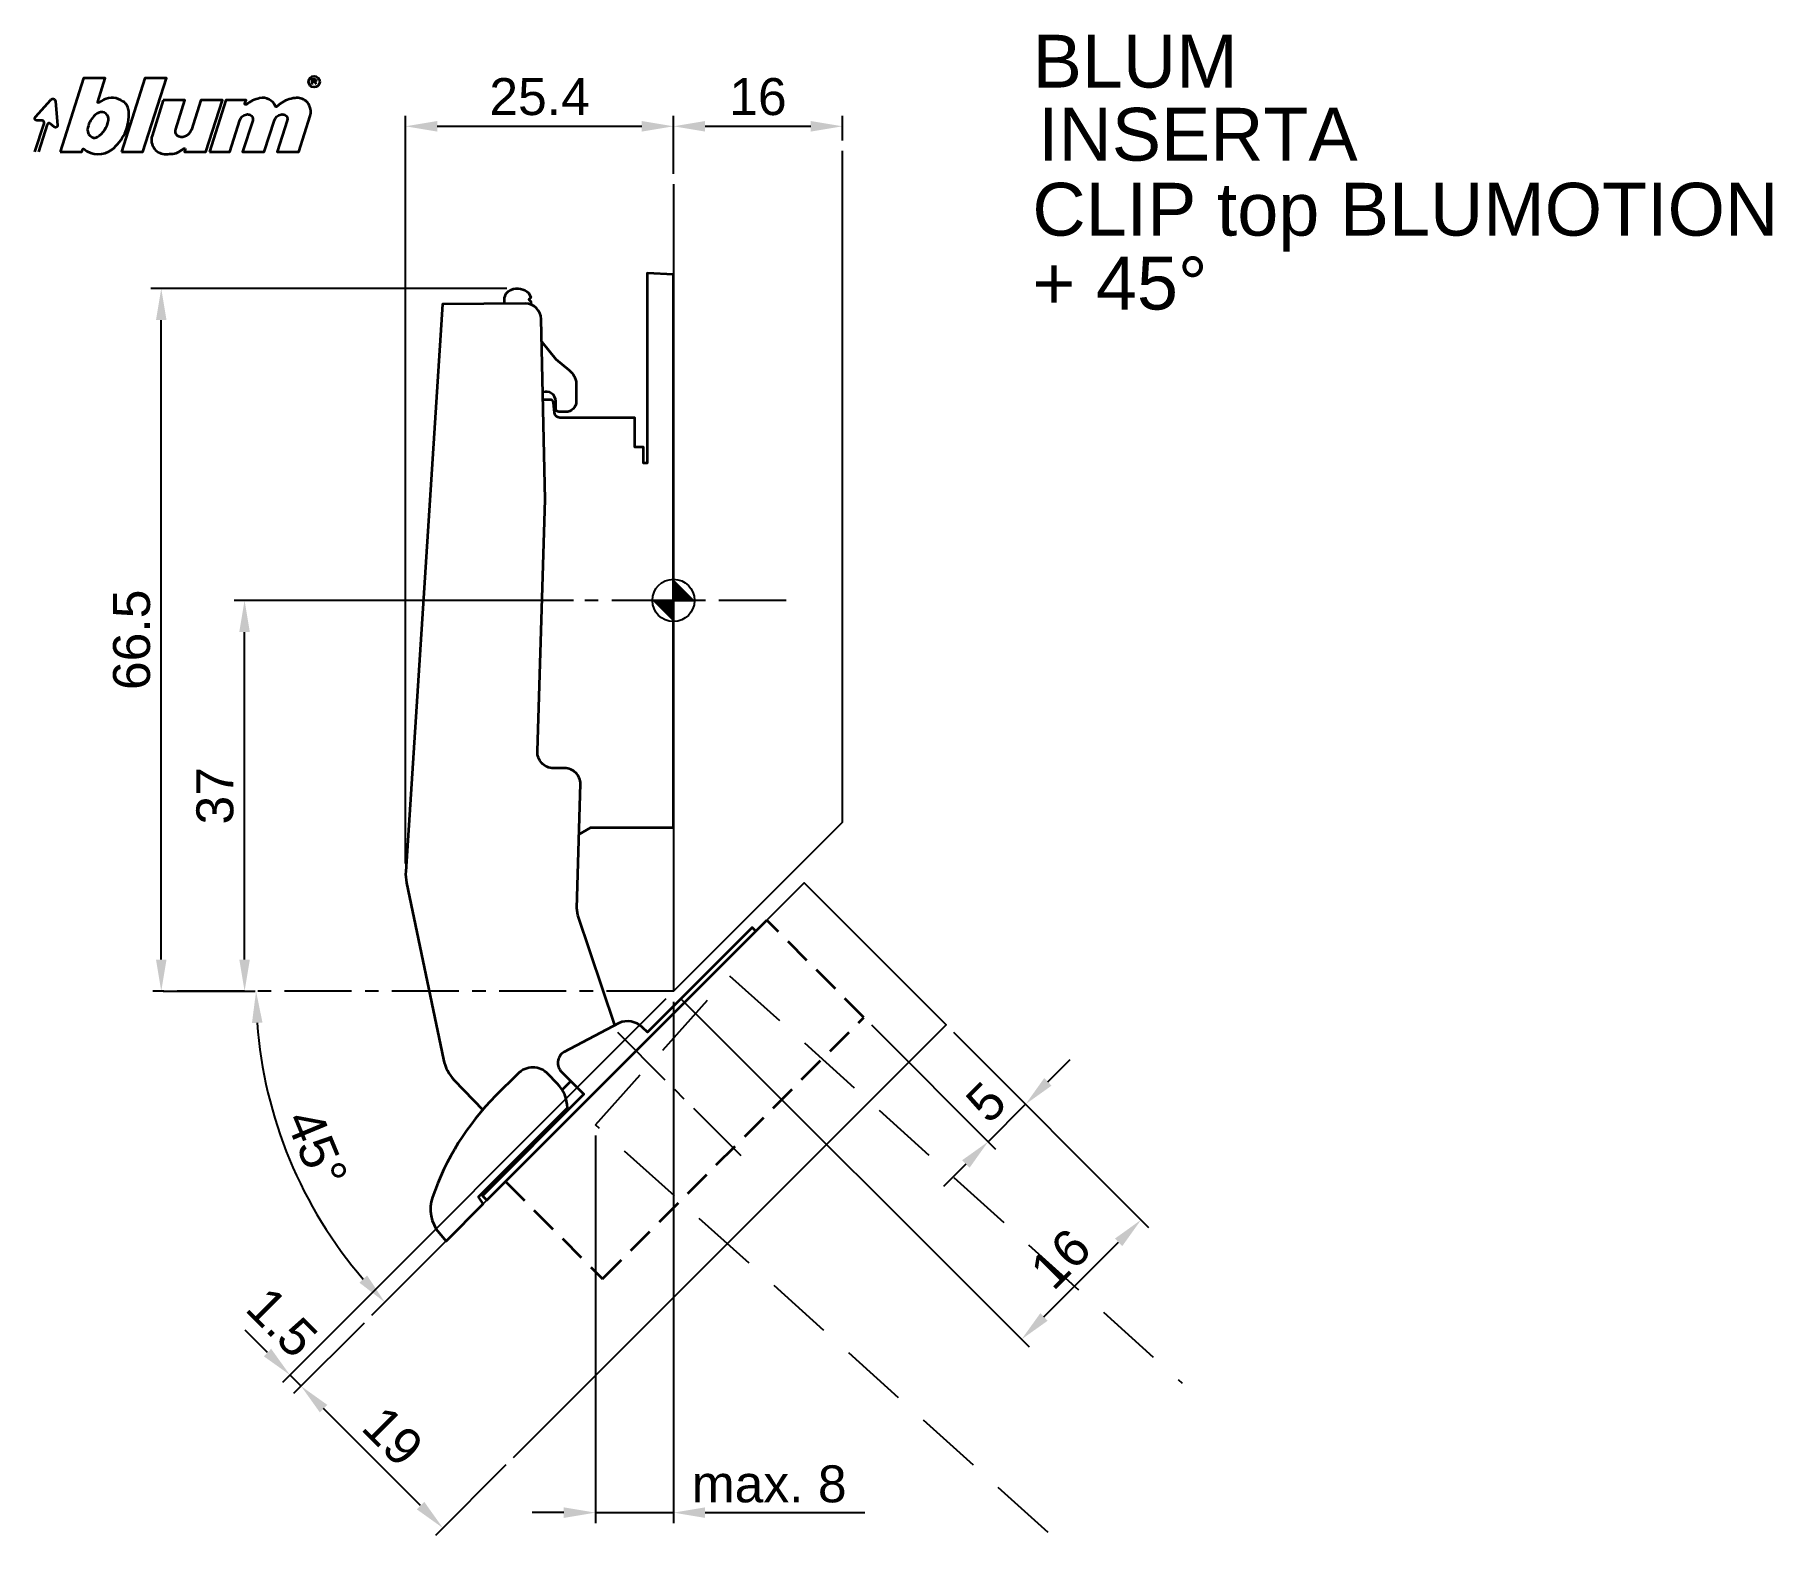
# Model space of a CAD drawing. Extents: x -60 to 104, y -89 to 54.
import ezdxf

# ---------------------------------------------------------------- set-up
doc = ezdxf.new("R2010")
doc.units = 0
doc.header["$PDMODE"] = 35
doc.header["$PDSIZE"] = 5
doc.linetypes.add('MITTE', pattern=[50.8, 31.75, -6.35, 6.35, -6.35])
doc.linetypes.add('STRICHLINIE', pattern=[19.05, 12.7, -6.35])
doc.layers.get('Defpoints').update_dxf_attribs({"linetype": 'CONTINUOUS'})
doc.layers.add('1', color=2, linetype='CONTINUOUS')
doc.layers.add('5', color=1, linetype='CONTINUOUS')
doc.layers.add('6', color=3, linetype='CONTINUOUS', lineweight=35)
doc.styles.add('Beschlag', font='ARIAL.TTF')
doc.dimstyles.new('Beschlag', dxfattribs={"dimtxt": 3.5, "dimasz": 3, "dimexe": 1, "dimexo": 1, "dimgap": 1, "dimtad": 1, "dimdec": 1, "dimdsep": 46, "dimtxsty": 'Beschlag', "dimcen": 2, "dimclrd": 256, "dimclre": 256, "dimclrt": 256, "dimadec": 1, "dimazin": 2, "dimtfac": 0.71, "dimtdec": 1, "dimtix": 1, "dimtmove": 2, "dimatfit": 0, "dimfxl": 0, "dimtolj": 1, "dimlwd": -1, "dimlwe": -1, "dimarcsym": 0})

# ---------------------------------------------------------------- blocks, each defined once
blk = doc.blocks.new('NullPunkt')
at = {"layer": '5'}
for points in [[(0, 2), (0, -2)], [(-2, 0), (2, 0)]]:
    blk.add_lwpolyline(points, dxfattribs=at)
blk.add_circle((0, 0), 2, dxfattribs=at)
for points in [[(0, 0), (-2, 0), (0, 2)], [(0, 0), (2, 0), (0, -2)]]:
    blk.add_solid(points, dxfattribs=at)
blk = doc.blocks.new('*D1')
at = {"layer": '1'}
for p, q in [((-9.48, 0), (-41.62, 0)), ((-40.62, -34), (-40.62, -3)), ((-48.32, -37), (-39.62, -37))]:
    blk.add_line(p, q, dxfattribs=at)
for points in [[(-41.12, -3), (-40.12, -3), (-40.62, 0)], [(-41.12, -34), (-40.12, -34), (-40.62, -37)]]:
    blk.add_solid(points, dxfattribs=at)
at = {"layer": 'Defpoints', "color": 0}
for p in [(-40.62, 0), (-8.48, 0), (-49.32, -37)]:
    blk.add_point(p, dxfattribs=at)
at = {"layer": '1', "insert": (-43.41, -18.5), "char_height": 3.5, "attachment_point": 5, "rotation": 90, "style": 'Beschlag'}
blk.add_mtext('\\A1;37', dxfattribs=at)
blk = doc.blocks.new('*D2')
at = {"layer": '1'}
for p, q in [((-15.79, 29.54), (-49.51, 29.54)), ((-48.51, -34), (-48.51, 26.54)), ((-48.32, -37), (-47.51, -37))]:
    blk.add_line(p, q, dxfattribs=at)
for points in [[(-49.01, 26.54), (-48.01, 26.54), (-48.51, 29.54)], [(-49.01, -34), (-48.01, -34), (-48.51, -37)]]:
    blk.add_solid(points, dxfattribs=at)
at = {"layer": 'Defpoints', "color": 0}
for p in [(-48.51, 29.54), (-14.79, 29.54), (-49.32, -37)]:
    blk.add_point(p, dxfattribs=at)
at = {"layer": '1', "insert": (-51.3, -3.73), "char_height": 3.5, "attachment_point": 5, "rotation": 90, "style": 'Beschlag'}
blk.add_mtext('\\A1;66.5', dxfattribs=at)
blk = doc.blocks.new('*D3')
at = {"layer": '1'}
for p, q in [((-25.37, -24.92), (-25.37, 45.89)), ((-22.37, 44.89), (-3, 44.89)), ((0, 40.4), (0, 45.89))]:
    blk.add_line(p, q, dxfattribs=at)
for points in [[(-22.37, 45.39), (-22.37, 44.39), (-25.37, 44.89)], [(-3, 45.39), (-3, 44.39), (0, 44.89)]]:
    blk.add_solid(points, dxfattribs=at)
at = {"layer": 'Defpoints', "color": 0}
for p in [(0, 44.89), (0, 39.4), (-25.37, -25.92)]:
    blk.add_point(p, dxfattribs=at)
at = {"layer": '1', "insert": (-12.68, 47.68), "char_height": 3.5, "attachment_point": 5, "style": 'Beschlag'}
blk.add_mtext('\\A1;25.4', dxfattribs=at)
blk = doc.blocks.new('*D4')
at = {"layer": '1'}
for p, q in [((0, 40.4), (0, 45.89)), ((3, 44.89), (13, 44.89)), ((16, 43.56), (16, 45.89))]:
    blk.add_line(p, q, dxfattribs=at)
for points in [[(3, 45.39), (3, 44.39), (0, 44.89)], [(13, 45.39), (13, 44.39), (16, 44.89)]]:
    blk.add_solid(points, dxfattribs=at)
at = {"layer": 'Defpoints', "color": 0}
for p in [(16, 44.89), (16, 42.56), (0, 39.4)]:
    blk.add_point(p, dxfattribs=at)
at = {"layer": '1', "insert": (8, 47.68), "char_height": 3.5, "attachment_point": 5, "style": 'Beschlag'}
blk.add_mtext('\\A1;16', dxfattribs=at)
blk = doc.blocks.new('*D5')
at = {"layer": '1'}
for p, q in [((0, -38), (0, -87.37)), ((-7.39, -50.65), (-7.39, -87.37)), ((-10.39, -86.37), (-13.39, -86.37)), ((-7.39, -86.37), (0, -86.37)), ((3, -86.37), (6, -86.37))]:
    blk.add_line(p, q, dxfattribs=at)
for points in [[(-10.39, -85.87), (-10.39, -86.87), (-7.39, -86.37)], [(3, -85.87), (3, -86.87), (0, -86.37)]]:
    blk.add_solid(points, dxfattribs=at)
at = {"layer": 'Defpoints', "color": 0}
for p in [(0, -37), (-7.39, -49.65), (0, -86.37)]:
    blk.add_point(p, dxfattribs=at)
at = {"layer": '1', "insert": (9.06, -83.67), "char_height": 3.5, "attachment_point": 5, "style": 'Beschlag'}
blk.add_mtext('\\A1;max. 8', dxfattribs=at)
blk = doc.blocks.new('*D6')
at = {"layer": '1'}
for p, q in [((0.71, -37.71), (33.68, -70.67)), ((26.52, -40.89), (44.99, -59.36)), ((35.09, -67.84), (42.16, -60.77))]:
    blk.add_line(p, q, dxfattribs=at)
for points in [[(41.81, -60.42), (42.51, -61.13), (44.28, -58.65)], [(34.74, -67.49), (35.44, -68.2), (32.97, -69.96)]]:
    blk.add_solid(points, dxfattribs=at)
at = {"layer": 'Defpoints', "color": 0}
for p in [(0, -37), (25.81, -40.18), (44.28, -58.65)]:
    blk.add_point(p, dxfattribs=at)
at = {"layer": '1', "insert": (36.66, -62.34), "char_height": 3.5, "attachment_point": 5, "rotation": 45.004, "style": 'Beschlag'}
blk.add_mtext('\\A1;16', dxfattribs=at)
blk = doc.blocks.new('*D7')
at = {"layer": '1'}
for p, q in [((18.74, -40.18), (30.51, -51.95)), ((26.52, -40.89), (34.05, -48.42)), ((35.46, -45.59), (37.58, -43.47)), ((29.8, -51.25), (33.34, -47.71)), ((27.68, -53.37), (25.56, -55.49))]:
    blk.add_line(p, q, dxfattribs=at)
for points in [[(35.11, -45.23), (35.81, -45.94), (33.34, -47.71)], [(27.33, -53.01), (28.04, -53.72), (29.8, -51.25)]]:
    blk.add_solid(points, dxfattribs=at)
at = {"layer": 'Defpoints', "color": 0}
for p in [(18.03, -39.48), (25.81, -40.18), (33.34, -47.71)]:
    blk.add_point(p, dxfattribs=at)
at = {"layer": '1', "insert": (29.61, -47.51), "char_height": 3.5, "attachment_point": 5, "rotation": 45.004, "style": 'Beschlag'}
blk.add_mtext('\\A1;5', dxfattribs=at)
blk = doc.blocks.new('*D8')
at = {"layer": '1'}
for p, q in [((-29.3, -68.43), (-35.97, -75.1)), ((-23.95, -85.71), (-33.14, -76.52)), ((-15.87, -81.86), (-22.54, -88.54))]:
    blk.add_line(p, q, dxfattribs=at)
for points in [[(-32.79, -76.16), (-33.5, -76.87), (-35.27, -74.39)], [(-23.6, -85.35), (-24.31, -86.06), (-21.83, -87.83)]]:
    blk.add_solid(points, dxfattribs=at)
at = {"layer": 'Defpoints', "color": 0}
for p in [(-28.59, -67.72), (-35.27, -74.39), (-15.16, -81.16)]:
    blk.add_point(p, dxfattribs=at)
at = {"layer": '1', "insert": (-26.58, -79.14), "char_height": 3.5, "attachment_point": 5, "rotation": 315.004, "style": 'Beschlag'}
blk.add_mtext('\\A1;19', dxfattribs=at)
blk = doc.blocks.new('*D9')
at = {"layer": '1'}
for p, q in [((-0.71, -37.71), (-37.03, -74.04)), ((-38.45, -71.21), (-40.57, -69.09)), ((-29.3, -68.43), (-35.97, -75.1)), ((-35.27, -74.39), (-36.33, -73.33)), ((-33.14, -76.52), (-31.02, -78.64))]:
    blk.add_line(p, q, dxfattribs=at)
for points in [[(-38.1, -70.86), (-38.8, -71.57), (-36.33, -73.33)], [(-32.79, -76.16), (-33.5, -76.87), (-35.27, -74.39)]]:
    blk.add_solid(points, dxfattribs=at)
at = {"layer": 'Defpoints', "color": 0}
for p in [(0, -37), (-28.59, -67.72), (-36.33, -73.33)]:
    blk.add_point(p, dxfattribs=at)
at = {"layer": '1', "insert": (-37.08, -68.35), "char_height": 3.5, "attachment_point": 5, "rotation": 315.004, "style": 'Beschlag'}
blk.add_mtext('\\A1;1.5', dxfattribs=at)
blk = doc.blocks.new('Logo_BLUM')
at = {"layer": '6', "color": 20, "linetype": 'Continuous'}
for points in [[(2.39, 0), (4.43, 0), (4.52, 0.26, -0.512391), (4.62, 0.29, 0.357881), (7.3, 0.25, 0.116336), (8.5, 1.76, 0.127435), (8.89, 3.85, 0.227045), (8.36, 4.79, 0.273775), (6.5, 4.93), (6.04, 4.67, -0.689828), (5.94, 4.76), (6.65, 7), (4.61, 7)], [(16.53, 0), (18.44, 0), (19.39, 3, -0.282196), (20.04, 3.56, -0.141376), (20.38, 3.52, -0.3938), (20.62, 2.99), (19.67, 0), (21.72, 0), (22.67, 3, -0.282189), (23.31, 3.56, -0.141385), (23.65, 3.52, -0.393792), (23.89, 2.99), (22.94, 0), (24.99, 0), (26.07, 3.42, 0.424526), (25.18, 5.07, 0.098115), (24.64, 5.11, 0.114777), (23.24, 4.6), (22.89, 4.28, -0.522588), (22.79, 4.31, 0.36711), (21.28, 5.09, 0.102012), (20, 4.5, -0.748324), (19.89, 4.58), (20, 4.9), (18.08, 4.9)], [(5.59, 3.39, 0.16703), (4.99, 2.14, 0.322673), (5.41, 1.39, 0.260102), (5.93, 1.42, 0.211929), (6.95, 3, 0.250706), (6.73, 3.62, 0.316796), (6.01, 3.72, 0.086595)], [(12.15, 4.9), (11.09, 1.53, 0.527578), (12.44, -0.2, -0.003338), (13.06, -0.17, 0.131781), (13.63, 0.02), (14.12, 0.32, -0.706223), (14.22, 0.24), (14.15, 0), (16.19, 0), (17.75, 4.9), (15.7, 4.9), (14.81, 2.11, -0.253672), (14.11, 1.42, -0.127823), (13.72, 1.42, -0.447747), (13.33, 2.15), (14.2, 4.9)]]:
    blk.add_lwpolyline(points, format="xyb", close=True, dxfattribs=at)
blk.add_lwpolyline([(8.18, 0), (10.23, 0), (12.45, 7), (10.4, 7)], close=True, dxfattribs=at)
for points in [[(26.26, 6.4), (26.26, 6.9), (26.52, 6.9, -0.975005), (26.53, 6.67, 0.014563), (26.45, 6.67), (26.26, 6.67), (26.45, 6.67), (26.52, 6.6), (26.57, 6.53), (26.62, 6.42)], [(0, 0), (0.86, 2.7, 0.480207), (0.67, 2.98), (0.19, 2.97, -0.689229), (0.05, 3.33), (1.49, 4.95, -0.685285), (1.94, 4.79), (2.15, 2.54, -0.636083), (1.84, 2.36), (1.47, 2.68, 0.560356), (1.16, 2.59), (0.34, 0)]]:
    blk.add_lwpolyline(points, format="xyb", dxfattribs=at)
blk.add_circle((26.44, 6.65), 0.527, dxfattribs=at)
blk = doc.blocks.new('*D12')
at = {"layer": '1'}
blk.add_arc((2.12, -37), 41.65, 184.1274, 220.8765, dxfattribs=at)
for points in [[(-39.92, -40.02), (-38.92, -39.98), (-39.53, -37)], [(-29.01, -63.92), (-29.74, -64.6), (-27.33, -66.46)]]:
    blk.add_solid(points, dxfattribs=at)
at = {"layer": 'Defpoints', "color": 0}
for p in [(12.37, -26.75), (-49.32, -37), (0, -37), (-38.11, -47.78), (-28.59, -67.72)]:
    blk.add_point(p, dxfattribs=at)
at = {"layer": '1', "insert": (-33.79, -51.88), "char_height": 3.5, "attachment_point": 5, "rotation": 292.502, "style": 'Beschlag'}
blk.add_mtext('\\A1;45°', dxfattribs=at)

msp = doc.modelspace()

# ---------------------------------------------------------------- linework, layer by layer
at = {"layer": '1'}
msp.add_line((6, -86.37), (18.13, -86.37), dxfattribs=at)
at = {"layer": '5', "linetype": 'MITTE', "ltscale": 0.2}
for p, q in [((10.66, 0), (-8.48, 0)), ((-5.3, -40.89), (7.14, -53.33))]:
    msp.add_line(p, q, dxfattribs=at)
at = {"layer": '5'}
for points in [[(0, 39.4), (0, -37), (16, -21), (16, 42.56)], [(-15.16, -81.16), (25.81, -40.18), (12.37, -26.75), (-28.59, -67.72)]]:
    msp.add_lwpolyline(points, dxfattribs=at)
at = {"layer": '5', "linetype": 'STRICHLINIE', "ltscale": 0.5}
msp.add_lwpolyline([(35.48, -88.25), (-7.39, -49.65), (5.32, -35.53), (48.18, -74.12)], dxfattribs=at)
at = {"layer": '5', "linetype": 'MITTE', "ltscale": 0.2}
msp.add_lwpolyline([(0, -37), (-49.32, -37)], dxfattribs=at)
at = {"layer": '6'}
for p, q in [((-11.65, 19), (-12.36, 18.99)), ((-9.72, -45.52), (-10.54, -46.34))]:
    msp.add_line(p, q, dxfattribs=at)
for points in [[(-8.95, -22.15), (-7.83, -21.5), (0, -21.5), (0, 30.87), (-2.48, 31), (-2.48, 13), (-2.85, 13), (-2.85, 14.5), (-3.65, 14.5), (-3.65, 17.3), (-10.77, 17.3, -0.388777), (-11.27, 17.76), (-11.35, 18.73, 0.388899), (-11.65, 19, -2.208189)], [(-5.54, -40.21), (-9.06, -29.79), (-9.16, -29.15), (-8.81, -17.38, 0.414214), (-10.31, -15.88), (-11.37, -15.89, -0.43692), (-12.87, -14.27), (-12.15, 9.56), (-12.53, 26.64, 0.407724), (-14.03, 28.1), (-21.86, 28.06), (-25.36, -25.66, 0.067885), (-25.28, -26.73), (-21.78, -43.48, 0.139943), (-20.76, -45.42), (-18.07, -48.24)], [(-16, 28.09), (-16, 28.5, -0.303349), (-15.38, 29.42, -0.299345), (-13.7, 29.1), (-13.52, 28.68), (-13.7, 28.5), (-13.5, 28.3), (-13.48, 28), (-13.49, 28)], [(-12.48, 24.47), (-11.15, 22.84), (-9.88, 21.8, -0.19904), (-9.2, 20.55), (-9.2, 18.85, -0.414215), (-10.2, 17.85), (-10.85, 17.85, -0.413894), (-11.15, 18.15), (-11.15, 18.85, 0.519385), (-12.38, 19.71, -2.773177)], [(7.81, -31.31), (7.46, -30.96), (-2.47, -40.89), (-2.94, -40.43, 0.312987), (-5.18, -40.02), (-10.38, -42.77, 0.486363), (-10.6, -44.64), (-8.48, -46.76), (-8.49, -46.76), (-18.1, -56.38), (-17.68, -56.8), (8.84, -30.28)]]:
    msp.add_lwpolyline(points, format="xyb", dxfattribs=at)
at = {"layer": '6', "linetype": 'STRICHLINIE', "ltscale": 0.2}
msp.add_lwpolyline([(-15.91, -55.03), (-6.72, -64.23), (18.03, -39.48), (8.84, -30.28)], dxfattribs=at)
at = {"layer": '6', "flags": 128}
msp.add_lwpolyline([(-11.9, -44.81, 0.414214), (-14.73, -44.81), (-16.84, -46.91, 0.114125), (-22.82, -56.51, 0.262579), (-22.19, -59.89), (-21.54, -60.67), (-18.01, -57.13), (-18.47, -56.47), (-10.05, -48.05, 0.191102), (-11, -45.74), (-11.9, -44.81)], format="xyb", dxfattribs=at)

# ---------------------------------------------------------------- block references
at = {"layer": '5', "rotation": 90}
msp.add_blockref('NullPunkt', (0, 0), dxfattribs=at)
at = {"layer": '6'}
msp.add_blockref('Logo_BLUM', (-60.47, 42.46), dxfattribs=at)

# ---------------------------------------------------------------- texts
at = {"layer": '1', "linetype": 'Continuous', "style": 'Beschlag'}
for s, p in [('BLUM', (34.02, 48.56)), ('CLIP top BLUMOTION', (33.99, 34.54)), ('+ 45%%D', (33.99, 27.54))]:
    msp.add_text(s, height=5, dxfattribs=at).set_placement(p)
at = {"layer": '1', "insert": (34.53, 46.64), "char_height": 5, "width": 110.7908, "attachment_point": 1, "style": 'Beschlag'}
msp.add_mtext('INSERTA', dxfattribs=at)

# ---------------------------------------------------------------- dimensions: what is measured, and where the dimension line sits
at = {"layer": '1'}
for base, p1, p2, angle, picture, middle in [((0, 44.89), (-25.37, -25.92), (0, 39.4), 180, '*D3', (-12.68, 47.68)), ((16, 44.89), (0, 39.4), (16, 42.56), 180, '*D4', (8, 47.68)), ((-48.51, 29.54), (-49.32, -37), (-14.79, 29.54), 90, '*D2', (-51.3, -3.73)), ((-40.62, 0), (-49.32, -37), (-8.48, 0), 90, '*D1', (-43.41, -18.5)), ((44.28, -58.65), (0, -37), (25.81, -40.18), 45.004, '*D6', (36.66, -62.34)), ((33.34, -47.71), (18.03, -39.48), (25.81, -40.18), 45.004, '*D7', (29.61, -47.51)), ((-35.27, -74.39), (-15.16, -81.16), (-28.59, -67.72), 135.004, '*D8', (-26.58, -79.14))]:
    dim = msp.add_linear_dim(base=base, p1=p1, p2=p2, angle=angle, dimstyle='Beschlag', dxfattribs=at)
    dim.commit()
    dim.dimension.update_dxf_attribs({"geometry": picture, "text_midpoint": middle})
dim = msp.add_angular_dim_2l(base=(-38.11, -47.78), line1=((0, -37), (-49.32, -37)), line2=((12.37, -26.75), (-28.59, -67.72)), dimstyle='Beschlag', dxfattribs=at)
dim.commit()
dim.dimension.update_dxf_attribs({"geometry": '*D12', "text_midpoint": (-33.79, -51.88)})
dim = msp.add_linear_dim(base=(-36.33, -73.33), p1=(-28.59, -67.72), p2=(0, -37), angle=135.004, dimstyle='Beschlag', dxfattribs=at)
dim.commit()
dim.dimension.update_dxf_attribs({"geometry": '*D9', "text_midpoint": (-37.08, -68.35), "dimtype": 160})
dim = msp.add_linear_dim(base=(0, -86.37), p1=(-7.39, -49.65), p2=(0, -37), angle=180, text='max. 8', dimstyle='Beschlag', dxfattribs=at)
dim.commit()
dim.dimension.update_dxf_attribs({"geometry": '*D5', "text_midpoint": (9.06, -83.67), "dimtype": 160})

doc.saveas('drawing.dxf')
